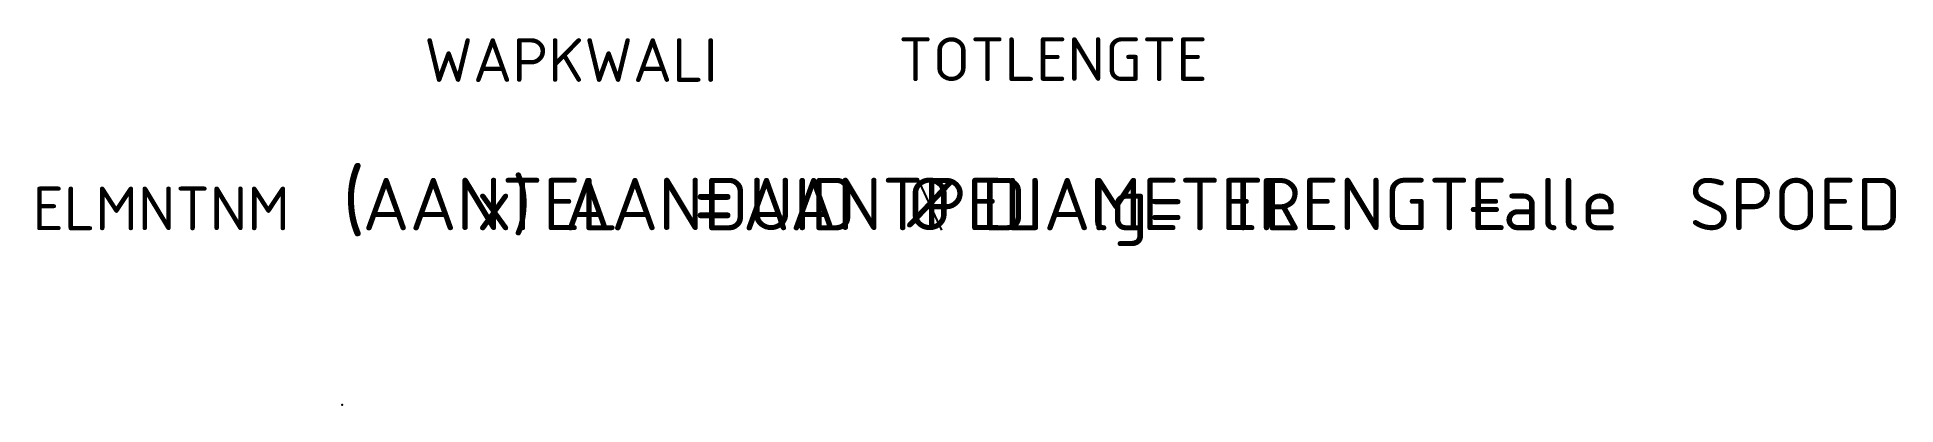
# Model space of a CAD drawing. Header units: millimetres. Extents: x -17 to 89, y -10 to 11.
import ezdxf
from ezdxf.enums import TextEntityAlignment as Align

# ---------------------------------------------------------------- set-up
doc = ezdxf.new("R2010")
doc.units = ezdxf.units.MM
doc.layers.add('AC-0000-HULPLIJN-co-bruin', color=36, linetype='Continuous', plot=False)
doc.styles.get("Standard").update_dxf_attribs({"font": 'isocpeur.ttf'})

msp = doc.modelspace()

# ---------------------------------------------------------------- linework, layer by layer
at = {"transparency": 33554687}
msp.add_line((34.34, 0.01), (32.97, 2.97), dxfattribs=at)
at = {"layer": 'AC-0000-HULPLIJN-co-bruin', "transparency": 33554687}
msp.add_point((0, -10), dxfattribs=at)

# ---------------------------------------------------------------- texts
at = {"transparency": 33554687}
for s, height, p in [('(', 3.5, (0, 0)), ('x)', 3, (7.68, 0)), ('%%c', 3, (32.35, 0.01)), ('lg=', 3, (42.8, 0)), ('-alle', 3, (64.42, 0)), ('=', 3.5, (20.11, 0))]:
    msp.add_text(s, height=height, dxfattribs=at).set_placement(p)
for tag, p, s, height, flags in [('WAPKWALI', (4.7, 8.5), 'BE500', 2.5, 5), ('TOTLENGTE', (31.85, 8.55), '0', 2.5, 1), ('AANTEL', (1.16, 0), '1', 3, 4), ('AANDUID', (12.71, 0), '', 3, 4), ('AANTPEL', (22.94, 0), '1', 3, 4), ('DIAMETER', (36.61, 0), '8', 3, 4), ('TLENGTE', (50.42, 0), '', 3, 4), ('SPOED', (77.14, 0), '150', 3, 4)]:
    msp.add_attdef(tag, p, s, height=height, dxfattribs=dict(at, flags=flags))
at = {"layer": 'AC-0000-HULPLIJN-co-bruin', "transparency": 33554687, "flags": 4}
msp.add_attdef('ELMNTNM', text='FB', height=2.5, dxfattribs=at).set_placement((-3, 0), align=Align.RIGHT)

doc.saveas('drawing.dxf')
